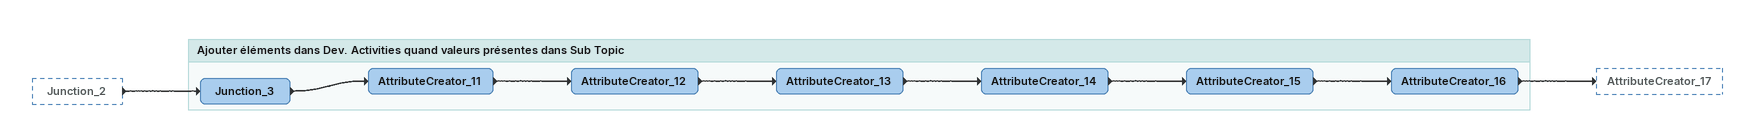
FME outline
Junction_2 [outside]
    -> Junction_3

Bookmark: Ajouter éléments dans Dev. Activities quand valeurs présentes dans Sub Topic
Junction_3
    -> AttributeCreator_11
AttributeCreator_11
    -> AttributeCreator_12
AttributeCreator_12
    -> AttributeCreator_13
AttributeCreator_13
    -> AttributeCreator_14
AttributeCreator_14
    -> AttributeCreator_15
AttributeCreator_15
    -> AttributeCreator_16
AttributeCreator_16
    -> AttributeCreator_17
